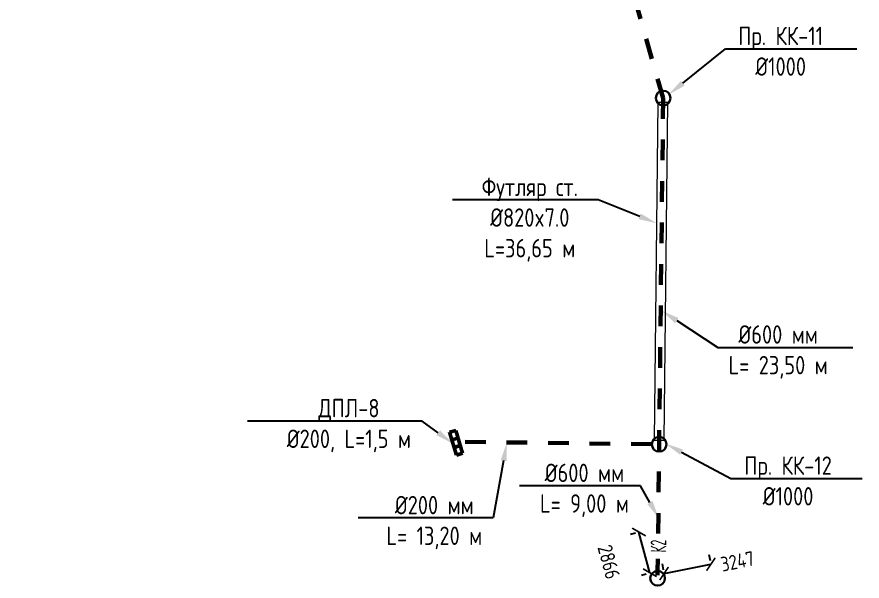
# Model space of a CAD drawing. Header units: millimetres. Extents: x 20530103 to 31271019, y 32092698 to 33532929.
# Drawn here: x 25929689 to 25987149, y 32937286 to 32975649 of the extents above; entities that cross this region are included whole.
import ezdxf
from ezdxf import colors
from ezdxf.entities.mleader import LeaderData, LeaderLine
from ezdxf.math import Vec2, Vec3

# ---------------------------------------------------------------- set-up
doc = ezdxf.new("R2010")
doc.units = ezdxf.units.MM
doc.linetypes.add('Штриховая', pattern=[2822.222233, 1411.111116, -1411.111116])
for name, color, linetype, lineweight in [('ВК_Текст', 7, 'Continuous', 25), ('Колодца К2', 30, 'Continuous', 30), ('Лотки К2', 30, 'Continuous', 30), ('Труба К2', 7, 'Continuous', 60)]:
    doc.layers.add(name, color=color, linetype=linetype, lineweight=lineweight)
doc.layers.add('Выноски', color=7, linetype='Continuous')
doc.styles.add('GOST 2.304', font='GOST.TTF')
doc.styles.add('GOST_100', font='cs_gost2304.shx', dxfattribs={"width": 0.7, "height": 300})
doc.styles.get("Standard").update_dxf_attribs({"font": 'arial.ttf'})
doc.dimstyles.new('ISO-25', dxfattribs={"dimtxt": 2.5, "dimasz": 2.5, "dimexe": 1.25, "dimexo": 0.625, "dimtad": 1, "dimtxsty": 'Standard', "dimcen": 2.5, "dimadec": 0, "dimazin": 0, "dimtfac": 1, "dimtmove": 0, "dimatfit": 3, "dimfxl": 1, "dimarcsym": 0})
doc.dimstyles.new('STANDARD$0', dxfattribs={"dimscale": 100, "dimtxt": 2.5, "dimasz": 1, "dimexe": 0.5, "dimexo": 2, "dimgap": 1, "dimtad": 1, "dimdec": 0, "dimzin": 0, "dimdsep": 46, "dimtxsty": 'Standard', "dimblk1": 'OBLIQUE', "dimblk2": 'OBLIQUE', "dimsah": 1, "dimcen": 2, "dimadec": 0, "dimazin": 0, "dimtfac": 1, "dimtdec": 4, "dimtofl": 0, "dimtmove": 2, "dimatfit": 3, "dimldrblk": 'OBLIQUE', "dimfxl": 1, "dimtolj": 1, "dimtzin": 0, "dimarcsym": 0})

# ---------------------------------------------------------------- blocks, each defined once
blk = doc.blocks.new('*U4')
at = {"color": 255}
blk.add_wipeout([(-200, 125), (200, 125), (200, -125), (-200, -125)], dxfattribs=at)
at = {"layer": 'ВК_Текст', "insert": (0, 0), "char_height": 250, "attachment_point": 5, "style": 'GOST_100'}
blk.add_mtext('К2', dxfattribs=at)
blk = doc.blocks.new('*D30')
at = {"color": 0, "lineweight": -2, "transparency": 16777216}
blk.add_arc((25967035, 32993146), 3172, 151.24281, 267.83656, dxfattribs=at)
at = {"color": 0, "transparency": 16777216}
for points in [[(25964123, 32994774), (25964386, 32994570), (25964868, 32995462)], [(25966895, 32990141), (25966935, 32989811), (25967908, 32990096)]]:
    blk.add_solid(points, dxfattribs=at)
at = {"color": 0, "transparency": 16777216, "insert": (25963068, 32993514), "char_height": 1000, "attachment_point": 5, "rotation": 84.6936, "style": 'GOST 2.304'}
blk.add_mtext('153°', dxfattribs=at)
blk = doc.blocks.new('_ArchTick')
at = {"color": 0, "linetype": 'ByBlock', "const_width": 0.15}
blk.add_lwpolyline([(-0.5, -0.5), (0.5, 0.5)], dxfattribs=at)
blk = doc.blocks.new('*D272')
at = {"color": 0, "lineweight": -2, "transparency": 16777216}
for p, q in [((25971397, 32940467), (25971733, 32940558)), ((25972720, 32937856), (25971975, 32940623)), ((25972143, 32937700), (25972479, 32937791))]:
    blk.add_line(p, q, dxfattribs=at)
at = {"color": 0, "lineweight": -2, "transparency": 16777216, "xscale": 750.0000000000001, "yscale": 750.0000000000001, "zscale": 750.0000000000001}
for p, rotation in [((25971975, 32940623), 105.0809226558428), ((25972720, 32937856), 285.0809226558428)]:
    blk.add_blockref('_ArchTick', p, dxfattribs=dict(at, rotation=rotation))
at = {"color": 0, "transparency": 16777216, "insert": (25969934, 32938589), "char_height": 1000, "attachment_point": 5, "rotation": 285.08092, "style": 'GOST 2.304'}
blk.add_mtext('\\A1;2866', dxfattribs=at)
blk = doc.blocks.new('_Oblique')
at = {"color": 0, "linetype": 'ByBlock', "lineweight": -2}
blk.add_line((-0.5, -0.5), (0.5, 0.5), dxfattribs=at)
blk = doc.blocks.new('*D273')
at = {"color": 0, "lineweight": -2, "transparency": 16777216}
for p, q in [((25976738, 32939094), (25976821, 32938676)), ((25973552, 32938461), (25973635, 32938043)), ((25973684, 32937798), (25976869, 32938431))]:
    blk.add_line(p, q, dxfattribs=at)
at = {"color": 0, "lineweight": -2, "transparency": 16777216, "xscale": 750.0000000000001, "yscale": 750.0000000000001, "zscale": 750.0000000000001}
for p, rotation in [((25976869, 32938431), 11.2376553612344), ((25973684, 32937798), 191.2376553612344)]:
    blk.add_blockref('_ArchTick', p, dxfattribs=dict(at, rotation=rotation))
at = {"color": 0, "transparency": 16777216, "insert": (25978678, 32938631), "char_height": 1000, "attachment_point": 5, "rotation": 11.23766, "style": 'GOST 2.304'}
blk.add_mtext('\\A1;3247', dxfattribs=at)

msp = doc.modelspace()

# ---------------------------------------------------------------- linework, layer by layer
at = {"color": 6, "lineweight": 20}
for p, q in [((25973025.3467, 32946876.3061), (25973290.0513, 32969850.4594)), ((25973290.0513, 32969850.4594), (25973950.4797, 32969842.85)), ((25973685.7752, 32946868.6967), (25973950.4797, 32969842.85)), ((25973025.3467, 32946876.3061), (25973685.7752, 32946868.6967))]:
    msp.add_line(p, q, dxfattribs=at)
at = {"layer": 'Колодца К2'}
for centre in [(25973623.5461, 32970131.3828), (25973352.2712, 32946586.978), (25973247.3438, 32937480.1482)]:
    msp.add_circle(centre, 500, dxfattribs=at)
at = {"layer": 'Лотки К2', "lineweight": 50}
for p, q in [((25959104.1065, 32947404.9379, 110771.8401), (25959519.0473, 32947530.0508, -110771.8906)), ((25959570.6339, 32945857.685, 189756.8427), (25959104.1065, 32947404.9379, 110771.8401)), ((25959259.6156, 32946889.1869, 137100.1743), (25959674.5565, 32947014.2998, -84443.5564)), ((25959985.5748, 32945982.7979, -31786.888), (25959519.0473, 32947530.0508, -110771.8906)), ((25959415.1248, 32946373.436, 163428.5085), (25959830.0656, 32946498.5488, -58115.2222)), ((25959570.6339, 32945857.685, 189756.8427), (25959985.5748, 32945982.7979, -31786.888))]:
    msp.add_line(p, q, dxfattribs=at)
at = {"layer": 'Труба К2', "linetype": 'Штриховая'}
msp.add_lwpolyline([(25929688.6638, 33145222.2026), (25933456.5748, 33124194.9595), (25935034.8089, 33102092.0854), (25940519.3358, 33052621.104), (25946229.6791, 33015375.5617), (25967035.159, 32993145.7625), (25973623.5461, 32970131.3828), (25973246.9071, 32937551.2612)], dxfattribs=at)
at = {"layer": 'Труба К2', "linetype": 'Штриховая', "elevation": -1743.743}
msp.add_lwpolyline([(25972852.31, 32946593.2072), (25959752.3111, 32946756.4243)], dxfattribs=at)

# ---------------------------------------------------------------- dimensions: what is measured, and where the dimension line sits
dim = msp.add_angular_dim_2l(base=(25965216.5738, 32990546.8054), line1=((25967035.159, 32993145.7625), (25973623.5461, 32970131.3828)), line2=((25946229.6791, 33015375.5617), (25967035.159, 32993145.7625)), dimstyle='ISO-25', override={"dimscale": 500, "dimtxt": 2, "dimasz": 2, "dimtxsty": 'GOST 2.304'})
dim.commit()
dim.dimension.update_dxf_attribs({"geometry": '*D30', "text_midpoint": (25963876.7144, 32993439.1186), "dimtype": 162})

# ---------------------------------------------------------------- leaders
at = {"layer": 'Выноски', "color": 0, "lineweight": -2}
ml = msp.add_multileader_mtext('Standard', dxfattribs=at)
ml.set_content('{\\C0;Пр. КК-11\\P%%C1000}', color=5, style='GOST 2.304')
ml.set_leader_properties(lineweight=-3)
ml.build(insert=Vec2(0, 0))
ml.multileader.update_dxf_attribs({"text_left_attachment_type": 6, "text_right_attachment_type": 6, "dogleg_length": 1, "arrow_head_size": 1250, "scale": 500})
ctx = ml.context
ctx.base_point, ctx.scale, ctx.char_height, ctx.arrow_head_size, ctx.landing_gap_size, ctx.plane_origin = Vec3(25977966.4525, 32973480.5383, 4288), 500, 1250, 1250, 900, Vec3(25977418.1055, 32950687.7795, 4288)
ctx.left_attachment, ctx.right_attachment, ctx.text_align_type = 6, 6, 1
notes = []
notes.append((ctx, [(0, (1, 1, 0), (25977866.6047, 32973480.5383, 4288), (1, 0), 99.8478, [(1, [(25973985.4977, 32970355.9791, 4288)], 0, [])])]))
ctx.mtext.insert, ctx.mtext.alignment, ctx.mtext.flow_direction = Vec3(25981611.9882, 32974980.5383, 4288), 2, 5
ml = msp.add_multileader_mtext('Standard', dxfattribs=at)
ml.set_content('{\\C0;Футляр ст.\\P%%C820x7.0\\PL=36,65 м}', color=5, style='GOST 2.304')
ml.set_leader_properties(lineweight=-3)
ml.build(insert=Vec2(0, 0))
ml.multileader.update_dxf_attribs({"text_left_attachment_type": 6, "text_right_attachment_type": 6, "dogleg_length": 1, "arrow_head_size": 1250, "scale": 500})
ctx = ml.context
ctx.base_point, ctx.scale, ctx.char_height, ctx.arrow_head_size, ctx.landing_gap_size, ctx.plane_origin = Vec3(25960008.3055, 32963214.9816), 500, 1250, 1250, 900, Vec3(25958154.5497, 32944036.877)
ctx.left_attachment, ctx.right_attachment, ctx.text_align_type = 6, 6, 1
notes.append((ctx, [(1, (1, 1, 0), (25969208.0103, 32963214.9816), (-1, 0), 99.8478, [(1, [(25973195.1819, 32961616.5865)], 0, [])])]))
ctx.mtext.insert, ctx.mtext.alignment, ctx.mtext.flow_direction = Vec3(25964558.234, 32964714.9816), 2, 5
ml = msp.add_multileader_mtext('Standard', dxfattribs=at)
ml.set_content('{\\C0;%%C600 мм\\PL= 23,50 м}', color=5, style='GOST 2.304')
ml.set_leader_properties(lineweight=-3)
ml.build(insert=Vec2(0, 0))
ml.multileader.update_dxf_attribs({"text_left_attachment_type": 6, "text_right_attachment_type": 6, "dogleg_length": 1, "arrow_head_size": 1250, "scale": 500})
ctx = ml.context
ctx.base_point, ctx.scale, ctx.char_height, ctx.arrow_head_size, ctx.landing_gap_size, ctx.plane_origin = Vec3(25977443.4051, 32953180.0382), 500, 1250, 1250, 900, Vec3(25946675.2872, 32939253.9837)
ctx.left_attachment, ctx.right_attachment, ctx.text_align_type = 6, 6, 1
notes.append((ctx, [(0, (1, 1, 0), (25977343.5573, 32953180.0382), (1, 0), 99.8478, [(1, [(25973499.0639, 32955683.6801)], 0, [])])]))
ctx.mtext.insert, ctx.mtext.alignment, ctx.mtext.flow_direction = Vec3(25981442.9405, 32954680.0382), 2, 5
ml = msp.add_multileader_mtext('Standard', dxfattribs=at)
ml.set_content('{\\C0;ДПЛ-8\\P%%C200, L=1,5 м}', color=5, style='GOST 2.304')
ml.set_leader_properties(lineweight=-3)
ml.build(insert=Vec2(0, 0))
ml.multileader.update_dxf_attribs({"text_left_attachment_type": 6, "text_right_attachment_type": 6, "dogleg_length": 1, "arrow_head_size": 1250, "scale": 500})
ctx = ml.context
ctx.base_point, ctx.scale, ctx.char_height, ctx.arrow_head_size, ctx.landing_gap_size, ctx.plane_origin = Vec3(25947365.0389, 32948170.7915, 4288), 500, 1250, 1250, 900, Vec3(25946186.9496, 32927746.7174, 4288)
ctx.left_attachment, ctx.right_attachment, ctx.text_align_type = 6, 6, 1
notes.append((ctx, [(1, (1, 1, 0), (25957250.9481, 32948170.7915, 4288), (-1, 0), 99.8478, [(1, [(25959337.3702, 32946631.3114, 4288)], 0, [])])]))
ctx.mtext.insert, ctx.mtext.alignment, ctx.mtext.flow_direction = Vec3(25952258.0696, 32949670.7915, 4288), 2, 5
ml = msp.add_multileader_mtext('Standard', dxfattribs=at)
ml.set_content('{\\C0;%%C200 мм\\PL= 13,20 м}', color=5, style='GOST 2.304')
ml.set_leader_properties(lineweight=-3)
ml.build(insert=Vec2(0, 0))
ml.multileader.update_dxf_attribs({"text_left_attachment_type": 6, "text_right_attachment_type": 6, "dogleg_length": 1, "arrow_head_size": 1250, "scale": 500})
ctx = ml.context
ctx.base_point, ctx.scale, ctx.char_height, ctx.arrow_head_size, ctx.landing_gap_size, ctx.plane_origin = Vec3(25954154.4539, 32941576.3504), 500, 1250, 1250, 900, Vec3(25923207.6369, 32927650.2959)
ctx.left_attachment, ctx.right_attachment, ctx.text_align_type = 6, 6, 1
notes.append((ctx, [(1, (1, 1, 0), (25962074.6734, 32941576.3504), (-1, 0), 99.8478, [(1, [(25962999.3799, 32946708.6006)], 0, [])])]))
ctx.mtext.insert, ctx.mtext.alignment, ctx.mtext.flow_direction = Vec3(25958064.6397, 32943076.3504), 2, 5
for ctx, leaders in notes:
    for number, flags, end, landing, length, lines in leaders:
        leader = LeaderData()
        leader.index, (leader.has_last_leader_line, leader.has_dogleg_vector, leader.attachment_direction) = number, flags
        leader.last_leader_point, leader.dogleg_vector, leader.dogleg_length = Vec3(end), Vec3(landing), length
        for number, points, colour, breaks in lines:
            line = LeaderLine()
            line.index, line.vertices, line.color, line.breaks = number, Vec3.list(points), colors.encode_raw_color(colour), breaks
            leader.lines.append(line)
        ctx.leaders.append(leader)

# ---------------------------------------------------------------- next in the draw order: block references
at = {"layer": 'ВК_Текст', "xscale": 4.266666666666672, "yscale": 4.266666666666672, "zscale": 4.266666666666672, "rotation": 89.3398763963387}
msp.add_blockref('*U4', (25973302.2485, 32939665.9741), dxfattribs=at)

# ---------------------------------------------------------------- next in the draw order: dimensions: what is measured, and where the dimension line sits
dim = msp.add_aligned_dim(p1=(25973108.3118, 32937960.4294), p2=(25972362.7141, 32940727.3999), distance=401.7215, dimstyle='STANDARD$0', override={"dimscale": 500, "dimtxt": 2, "dimasz": 1.5, "dimtxsty": 'GOST 2.304', "dimblk1": 'ArchTick', "dimblk2": 'ArchTick'})
dim.commit()
dim.dimension.update_dxf_attribs({"geometry": '*D272', "text_midpoint": (25969933.7288, 32938588.936)})
dim = msp.add_linear_dim(base=(25976869.3504, 32938430.792), p1=(25973747.3438, 32937480.1482), p2=(25976932.492, 32938113.0002), angle=11.237655361, dimstyle='STANDARD$0', override={"dimscale": 500, "dimtxt": 2, "dimasz": 1.5, "dimtxsty": 'GOST 2.304', "dimblk1": 'ArchTick', "dimblk2": 'ArchTick'})
dim.commit()
dim.dimension.update_dxf_attribs({"geometry": '*D273', "text_midpoint": (25978677.6715, 32938631.0194), "dimtype": 161})

# ---------------------------------------------------------------- next in the draw order: leaders
at = {"layer": 'Выноски', "color": 0, "lineweight": -2}
ml = msp.add_multileader_mtext('Standard', dxfattribs=at)
ml.set_content('{\\C0;Пр. КК-12\\P%%C1000}', color=5, style='GOST 2.304')
ml.set_leader_properties(lineweight=-3)
ml.build(insert=Vec2(0, 0))
ml.multileader.update_dxf_attribs({"text_left_attachment_type": 6, "text_right_attachment_type": 6, "dogleg_length": 1, "arrow_head_size": 1250, "scale": 500})
ctx = ml.context
ctx.base_point, ctx.scale, ctx.char_height, ctx.arrow_head_size, ctx.landing_gap_size, ctx.plane_origin = Vec3(25978332.664, 32944262.1945, 4288), 500, 1250, 1250, 900, Vec3(25977205.2896, 32926975.0229, 4288)
ctx.left_attachment, ctx.right_attachment, ctx.text_align_type = 6, 6, 1
notes = []
notes.append((ctx, [(0, (1, 1, 0), (25978232.8162, 32944262.1945, 4288), (1, 0), 99.8478, [(1, [(25973772.6817, 32946643.2225, 4288)], 0, [])])]))
ctx.mtext.insert, ctx.mtext.alignment, ctx.mtext.flow_direction = Vec3(25982115.6997, 32945762.1945, 4288), 2, 5
ml = msp.add_multileader_mtext('Standard', dxfattribs=at)
ml.set_content('{\\C0;%%C600 мм\\PL= 9,00 м}', color=5, style='GOST 2.304')
ml.set_leader_properties(lineweight=-3)
ml.build(insert=Vec2(0, 0))
ml.multileader.update_dxf_attribs({"text_left_attachment_type": 6, "text_right_attachment_type": 6, "dogleg_length": 1, "arrow_head_size": 1250, "scale": 500})
ctx = ml.context
ctx.base_point, ctx.scale, ctx.char_height, ctx.arrow_head_size, ctx.landing_gap_size, ctx.plane_origin = Vec3(25964560.9116, 32943771.2884), 500, 1250, 1250, 900, Vec3(25946532.4898, 32921514.57)
ctx.left_attachment, ctx.right_attachment, ctx.text_align_type = 6, 6, 1
notes.append((ctx, [(1, (1, 1, 0), (25972085.7594, 32943771.2884), (-1, 0), 99.8478, [(1, [(25973333.5774, 32941537.3175)], 0, [])])]))
ctx.mtext.insert, ctx.mtext.alignment, ctx.mtext.flow_direction = Vec3(25968273.4116, 32945271.2884), 2, 5
for ctx, leaders in notes:
    for number, flags, end, landing, length, lines in leaders:
        leader = LeaderData()
        leader.index, (leader.has_last_leader_line, leader.has_dogleg_vector, leader.attachment_direction) = number, flags
        leader.last_leader_point, leader.dogleg_vector, leader.dogleg_length = Vec3(end), Vec3(landing), length
        for number, points, colour, breaks in lines:
            line = LeaderLine()
            line.index, line.vertices, line.color, line.breaks = number, Vec3.list(points), colors.encode_raw_color(colour), breaks
            leader.lines.append(line)
        ctx.leaders.append(leader)

doc.saveas('drawing.dxf')
